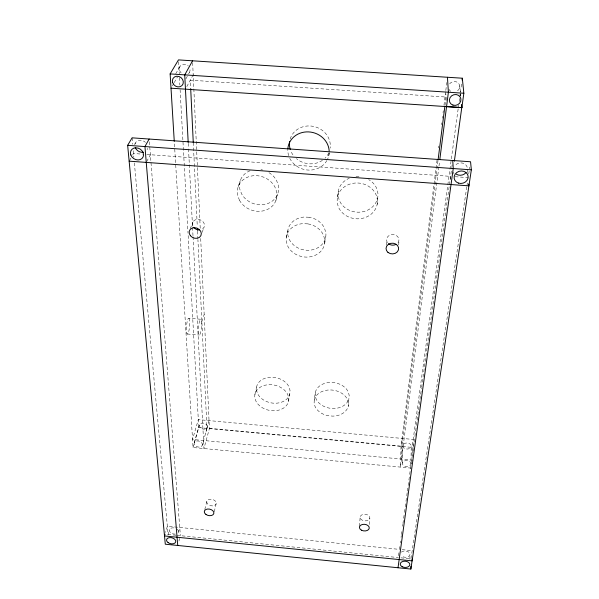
<?xml version="1.0" encoding="UTF-8"?>
<svg xmlns="http://www.w3.org/2000/svg" width="599" height="599" viewBox="0 0 599 599"><rect width="100%" height="100%" fill="white"/><g stroke="black" fill="none" stroke-linecap="round" stroke-linejoin="round"><path stroke-width="0.45" stroke-dasharray="3 2.25" d="M413.078 451.144L413.19 439.441L198.306 419.614L192.541 439.471L193.043 447.52L411.865 468.178M409.896 559.271L409.948 554.629M410.989 464.06A4.298 3.062 3.1 0 0 404.954 460.788A4.298 3.062 3.1 0 0 404.19 466.052A4.298 3.062 3.1 0 0 410.989 464.06L411.214 446.42A4.208 3.047 2.9 0 0 405.313 443.185A4.208 3.047 2.9 0 0 404.565 448.419A4.208 3.047 2.9 0 0 411.214 446.42M412.015 455.539L412.105 447.416L447.693 185.78M401.517 459.074L402.026 438.416M337.252 197.835L337.14 202.499L338.39 207.044A20.239 17.91 4.9 0 0 361.803 218.463A20.239 17.91 4.9 0 0 377.4 199.774L376.262 195.162A20.239 17.91 4.9 0 0 355.267 183.032A20.239 17.91 4.9 0 0 337.252 197.835L338.24 191.358A19.999 17.783 4.8 0 1 349.247 178.247M338.24 191.358L338.128 195.993L339.356 200.508A19.999 17.783 4.8 0 0 362.492 211.821A19.999 17.783 4.8 0 0 377.917 193.26L376.793 188.678A19.999 17.783 4.8 0 0 368.662 179.535M402.438 463.229L402.85 445.611M314.243 400.042L314.116 403.441L315.156 406.796A17.296 13.013 7.2 0 0 328.357 415.743L332.804 416.125A17.296 13.013 7.2 0 0 348.221 406.317L349.18 395.318L348.244 391.933A17.124 12.968 7.2 0 0 330.603 382.417A17.124 12.968 7.2 0 0 315.314 392.495L314.243 400.042A17.296 13.013 7.2 0 1 329.675 389.949A17.296 13.013 7.2 0 1 347.495 399.518L348.453 402.917L348.221 406.317M315.314 392.495L315.186 395.879L316.212 399.226A17.124 12.968 7.2 0 0 329.278 408.129L333.68 408.496A17.124 12.968 7.2 0 0 348.955 398.702M398.762 244.991L398.956 239.772M288.568 401.263L288.718 397.886L287.707 394.486A17.169 12.879 11.1 0 0 267.738 384.768A17.169 12.879 11.1 0 0 254.86 397.833L255.953 401.195A17.169 12.879 11.1 0 0 273.593 410.779A17.169 12.879 11.1 0 0 288.568 401.263L290.051 390.376L289.055 386.991A16.997 12.834 11.1 0 0 269.288 377.325A16.997 12.834 11.1 0 0 256.522 390.361L257.6 393.708A16.997 12.834 11.1 0 0 275.053 403.239A16.997 12.834 11.1 0 0 289.894 393.745M386.243 245.186L386.542 239.974M369.478 524.492L369.853 518.075A4.889 3.317 5.5 0 0 362.912 514.444A4.889 3.317 5.5 0 0 362.223 520.149A4.889 3.317 5.5 0 0 369.853 518.075M359.497 526.199L360.134 517.057M377.153 204.454L377.669 197.902M445.821 90.427L446.802 82.535M437.068 159.985L401.023 446.39L400.491 467.108L438.872 166.911M438.588 147.923L438.82 146.066M441.508 124.719L441.74 122.862M442.332 118.22L442.564 116.363M443.028 112.657L443.26 110.8M443.964 105.229L445.716 91.31M437.951 160.951L401.839 446.218L206.962 428.113L205.435 433.654M444.982 105.379L446.038 97.038L445.858 93.766M438.992 165.983L439.584 161.348M447.82 184.851L458.145 108.936M458.272 108.007L458.654 105.237M459.156 101.531L459.658 97.824M459.785 96.903L460.159 94.125M460.414 92.276L461.732 82.602M398.522 555.745L399.144 551.2M399.773 546.61L399.398 549.38L167.346 526.229L165.549 532.429M400.282 542.904L400.536 541.054M401.045 537.348L401.3 535.499M401.427 534.578L402.064 529.943M402.565 526.244L402.82 524.395M402.947 523.466L404.347 513.283M404.475 512.362L405.111 507.735M405.238 506.806L405.867 502.179M405.995 501.251L406.631 496.623M406.758 495.702L407.268 491.996M407.395 491.068L408.031 486.44M408.159 485.519L408.788 480.892M408.915 479.964L409.551 475.336M409.679 474.408L410.315 469.781M410.442 468.86L411.835 458.677M411.962 457.748L413.999 442.938M414.126 442.017L414.755 437.39M414.882 436.461L415.519 431.834M415.646 430.906L416.283 426.278M416.41 425.357L421.486 388.332M421.614 387.403L451.773 167.555M451.893 166.672L452.14 164.912M466.793 186.866L410.974 558.837L400.993 557.834M466.928 185.945L467.482 182.253M468.71 174.107L469.766 167.054M324.665 243.583L325.766 236.815M328.731 155.89L329.368 152.371M254.919 394.456L256.582 386.991M286.232 237.556L287.767 230.862M214.247 511.726L216.172 503.714A4.814 3.242 12.7 0 0 209.897 499.274A4.814 3.242 12.7 0 0 208.422 504.702A4.814 3.242 12.7 0 0 216.172 503.714M204.806 509.427L206.812 501.43M275.877 200.665L277.577 194.226M178.951 541.024L179.678 538.351M178.285 532.796L179.752 527.464M209.029 420.595L206.962 428.113L197.917 239.563M202.327 445.192A4.23 2.995 14.4 0 0 197.034 440.961A4.23 2.995 14.4 0 0 195.439 445.896A4.23 2.995 14.4 0 0 202.327 445.192L207.269 427.252A4.133 2.973 14.5 0 0 202.11 423.066A4.133 2.973 14.5 0 0 200.53 427.978A4.133 2.973 14.5 0 0 207.269 427.252M167.87 535.079L169.39 529.756M194.203 442.856L199.332 424.961M193.043 447.52L198.748 427.604L188.079 234.142M201.841 321.596L204.154 314.497M238.185 186.723L240.334 180.411M202.14 232.322L204.027 227.298M190.227 228.736L192.885 222.079M193.2 74.748L185.443 89.161M146.665 161.64L150.371 154.729M185.87 78.873L188.108 74.808M188.55 73.991L189.449 72.367M129.586 160.397L130.896 158.106M132.641 155.044L133.517 153.516L142.39 154.153M172.385 85.799L173.755 83.403M174.212 82.61L177.409 77.024M134.573 144.426L135.449 142.914M175.739 73.774L179.94 66.541M146.822 154.475L450.568 176.368L450.77 180.007M455.203 176.705L468.178 177.633M188.925 318.256A7.967 1.527 -85.1 0 1 188.88 330.962A7.967 1.527 -85.1 0 1 186.394 329.151A7.967 1.527 -85.1 0 1 188.925 318.256L200.852 319.26A7.974 1.423 -85.1 0 1 200.74 331.973A7.974 1.423 -85.1 0 1 198.434 330.176A7.974 1.423 -85.1 0 1 200.852 319.26M187.232 334.01L199.19 335.028M198.748 427.604L412.105 447.416M412.988 460.144L192.541 439.471L174.324 142.233M402.139 549.657L412.202 550.661M176.001 535.244L168.087 534.45L134.363 162.831M176.885 535.334L398.275 557.564M460.751 95.892L460.586 94.08L460.736 95.87M459.688 85.807L460.257 91.924M460.339 92.8L460.579 95.421M132.094 137.837L132.678 144.292M133.27 150.746L133.854 157.245M467.782 172.512L467.37 167.997A6.956 6.155 -11.9 0 0 462.293 163.033A6.956 6.155 -11.9 0 0 454.993 165.586M149.353 141.806L180.396 535.686M453.765 172.033L453.877 173.837M446.233 100.527L446.038 97.038L190.295 80.161L190.647 87.619M178.569 61.749L179.236 73.834M179.438 77.563L179.85 85.013M180.104 89.678L188.026 233.206M188.236 143.356L188.475 148.028M188.528 148.964L192.519 226.519M192.571 227.448L192.998 235.864M193.05 236.792L203.952 448.546L209.395 428.592L200.643 237.391M193.275 142.622L197.288 226.512M197.513 231.177L197.872 238.634M192.646 62.663L200.231 228.676M356.001 176.66A19.999 17.783 4.8 0 1 359.535 176.683M250.075 170.737A19.864 17.423 19.6 0 0 239.899 189.501L241.637 193.941A19.864 17.423 19.6 0 0 263.021 204.693A19.864 17.423 19.6 0 0 278.595 189.786L278.273 185.151L276.626 180.636A19.864 17.423 19.6 0 0 268.382 172.295M260.969 169.689A19.864 17.423 19.6 0 1 262.691 170.041M328.791 152.85A20.561 18.839 15.1 0 1 325.032 158.226M322.442 160.352A20.561 18.839 15.1 0 1 296.43 158.63M292.926 154.827A20.561 18.839 15.1 0 1 290.552 150.342M290.178 138.968A20.561 18.839 15.1 0 1 313.943 126.501A20.561 18.839 15.1 0 1 330.154 148.125M326.912 160.495A20.815 18.988 14.9 0 1 307.062 169.981A20.815 18.988 14.9 0 1 288.958 156.466M288.681 155.665A20.815 18.988 14.9 0 1 287.797 149.9M329.18 152.603A20.815 18.988 14.9 0 1 327.66 159.02M190.033 69.798A5.601 4.972 41.2 0 1 187.599 74.156M181.138 72.913A5.601 4.972 41.2 0 1 180.733 65.493A5.601 4.972 41.2 0 1 188.281 65.98M449.594 83.897A5.698 5.264 -23 0 1 458.048 82.819A5.698 5.264 -23 0 1 457.576 90.853M450.733 91.28A5.698 5.264 -23 0 1 448.936 89.221M192.93 226.115A6.155 5.144 22.8 0 1 196.113 219.556A6.155 5.144 22.8 0 1 204.004 223.247A6.155 5.144 22.8 0 1 200.8 229.791M387.456 242.617A6.207 5.324 0.7 0 1 389.065 235.549A6.207 5.324 0.7 0 1 397.414 236.358A6.207 5.324 0.7 0 1 397.227 243.553M134.94 144.322A6.746 5.691 33.4 0 1 139.118 140.376A6.746 5.691 33.4 0 1 145.475 142.382M147.609 148.32A6.746 5.691 33.4 0 1 147.084 149.72M176.915 529.067A4.665 3.025 13.8 0 1 178.008 532.9M175.372 534.083A4.665 3.025 13.8 0 1 169.322 530.534A4.665 3.025 13.8 0 1 174.781 528.071M401.33 552.143A4.777 3.122 3.9 0 1 408.316 551.866A4.777 3.122 3.9 0 1 408.54 556.486A4.777 3.122 3.9 0 1 401.517 555.954M309.106 217.242L304.045 217.04A19.235 16.54 11.4 0 0 287.879 235.197L289.265 239.413A19.235 16.54 11.4 0 0 311.914 249.91A19.235 16.54 11.4 0 0 325.781 232.464L324.486 228.182A19.235 16.54 11.4 0 0 309.106 217.242M307.796 223.869L302.682 223.659A19.46 16.645 11.3 0 0 286.352 241.921L287.76 246.167A19.46 16.645 11.3 0 0 310.671 256.746A19.46 16.645 11.3 0 0 324.673 239.211L323.363 234.898A19.46 16.645 11.3 0 0 307.796 223.869M239.518 200.351L237.758 195.88A20.096 17.543 19.4 0 1 250.517 176.211A20.096 17.543 19.4 0 1 274.904 186.985L276.573 191.53L276.903 196.202A20.096 17.543 19.4 0 1 261.171 211.2A20.096 17.543 19.4 0 1 239.518 200.351"/><path stroke-width="0.9" d="M412.119 559.009L412.105 560.866L164.523 535.97L165.032 534.203M410.862 569.05L471.346 169.831L470.559 161.767L132.094 137.837L127.654 145.325L165.294 544.206L410.862 569.05L410.892 566.265M438.064 160.023L444.87 106.3M439.816 159.491L448.389 92.246L447.453 77.264L178.465 59.893L170.131 73.909L174.264 141.304M462.091 79.966L462.323 78.207L447.453 77.264M398.021 567.747L453.248 168.536L452.739 160.502M454.349 161.243L461.777 107.573L461.537 104.87M171.014 88.195L461.844 107.64L463.843 93.242L462.323 78.207M192.564 60.806L184.732 74.927L188.191 142.42M149.136 139.043L144.951 146.56L177.738 545.464M447.453 106.682L461.777 107.573M463.843 93.242L170.131 73.909M127.654 145.325L471.346 169.831M129.144 161.161L468.92 185.855L468.755 184.028M461.597 104.93L461.844 107.64M190.692 88.555L193.275 142.622M197.378 228.376L197.468 230.241M290.283 149.555A20.561 18.839 15.1 0 1 289.624 141.364M287.827 149.069A20.815 18.988 14.9 0 1 308.567 131.9A20.815 18.988 14.9 0 1 329.173 150.933M199.287 229.979A6.155 5.144 22.8 0 1 193.732 227.388M395.961 244.422A6.207 5.324 0.7 0 1 388.474 243.696M143.423 152.221A6.746 5.691 33.4 0 1 135.217 147.436M465.985 172.624A6.956 6.155 -11.9 0 1 456.303 174.189M452.971 105.11A5.855 5.384 -20.6 0 0 460.901 98.917A5.855 5.384 -20.6 0 0 451.594 95.855A5.855 5.384 -20.6 0 0 452.971 105.11M172.632 82.595A5.75 5.077 39.6 0 0 181.931 85.612A5.75 5.077 39.6 0 0 178.981 76.5A5.75 5.077 39.6 0 0 172.632 82.595M190.407 235.714A6.245 5.181 22.5 0 0 200.882 235.669A6.245 5.181 22.5 0 0 194.398 227.665A6.245 5.181 22.5 0 0 190.407 235.714M361.549 530.22A4.942 3.324 5.5 0 0 369.261 528.153A4.942 3.324 5.5 0 0 362.238 524.507A4.942 3.324 5.5 0 0 361.549 530.22M205.989 514.481A4.867 3.25 12.7 0 0 213.821 513.5A4.867 3.25 12.7 0 0 207.464 509.045A4.867 3.25 12.7 0 0 205.989 514.481M387.972 252.396A6.297 5.369 1 0 0 398.455 249.858A6.297 5.369 1 0 0 390.585 243.374A6.297 5.369 1 0 0 387.972 252.396M130.829 154.976A6.844 5.743 32.8 0 0 141.97 158.518A6.844 5.743 32.8 0 0 138.189 148.148A6.844 5.743 32.8 0 0 130.829 154.976M458.415 183.092A7.061 6.222 -11.2 0 0 468.104 176.121A7.061 6.222 -11.2 0 0 456.872 172.43A7.061 6.222 -11.2 0 0 458.415 183.092M168.102 542.619A4.717 3.032 13.8 0 0 175.702 541.96A4.717 3.032 13.8 0 0 169.659 537.602A4.717 3.032 13.8 0 0 168.102 542.619M402.199 566.736A4.829 3.13 4 0 0 409.828 564.835A4.829 3.13 4 0 0 403.075 561.375A4.829 3.13 4 0 0 402.199 566.736"/></g></svg>
